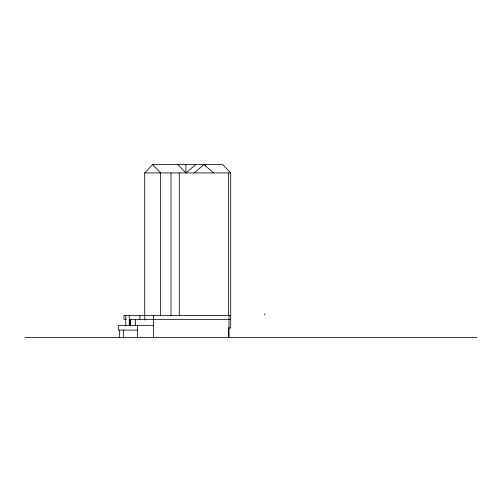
<?xml version="1.0" encoding="UTF-8"?>
<svg xmlns="http://www.w3.org/2000/svg" width="502" height="502" viewBox="0 0 502 502"><rect width="100%" height="100%" fill="white"/><g stroke="black" fill="none" stroke-linecap="round" stroke-linejoin="round"><path stroke-width="0.75" d="M264.29 314.842L264.899 313.976M144.683 315.538L144.683 172.926L152.658 164.6L222.731 164.6L230.7 172.926L230.7 328.026L228.479 328.026M177.94 164.6L185.916 172.926L195.661 164.6M194.218 172.926L203.963 164.6L213.714 172.926M144.683 172.926L230.7 172.926M228.479 315.451L230.7 315.451M230.7 315.538L123.969 315.538L123.969 319.354L126.378 319.354M129.284 319.354L230.7 319.354M153.417 325.597L118.315 325.597L118.315 330.109L137.573 330.109M25.1 337.394L476.9 337.394M152.658 164.6L160.627 172.926L160.627 315.538M228.975 315.538L228.975 337.394M228.705 328.026L228.705 337.394M228.642 172.926L228.642 315.538M205.412 164.6L205.412 166.131M185.916 164.6L185.916 172.926M179.289 172.926L179.289 315.538M170.981 172.926L170.981 315.538M153.417 315.538L153.417 337.394M144.783 315.538L144.783 320.05M139.907 315.538L139.907 319.354M137.573 325.597L137.573 337.394M135.484 319.354L135.484 325.597M130.394 319.354L130.394 326.118M129.892 319.354L129.892 325.597M129.284 315.538L129.284 325.597M125.764 315.538L125.764 326.118M123.561 330.109L123.561 337.394M119.639 330.109L119.639 337.394"/></g></svg>
